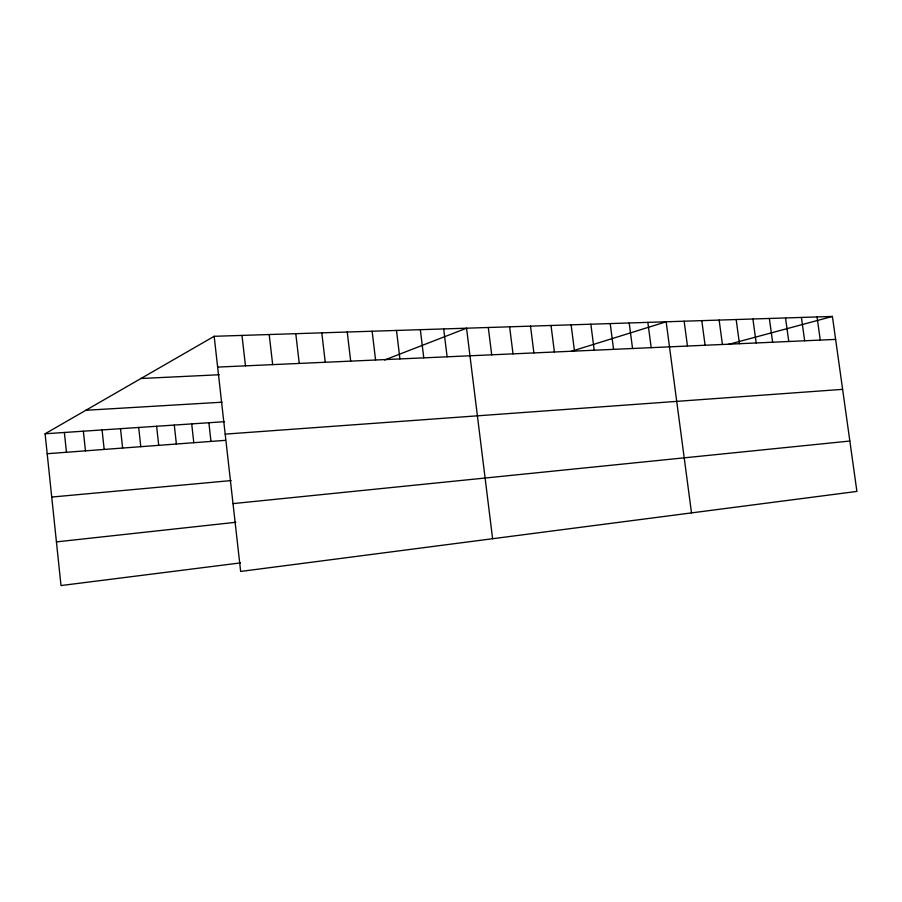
<?xml version="1.0" encoding="UTF-8"?>
<svg xmlns="http://www.w3.org/2000/svg" width="902" height="902" viewBox="0 0 902 902"><rect width="100%" height="100%" fill="white"/><g stroke="black" fill="none" stroke-linecap="round" stroke-linejoin="round"><path stroke-width="1.35" d="M240.428 562.904L60.998 585.556L45.1 433.772L214.169 336.299L832.411 316.444L856.9 491.421L240.654 571.44L214.169 336.299M384.658 359.977L466.548 328.193L492.616 538.731M571.609 351.228L666.161 321.777L691.507 512.9M727.993 344.53L832.411 316.444M56.42 541.888L235.85 522.281M233.009 503.609L849.853 441.033M51.73 497.058L231.149 480.574M47.186 453.717L225.297 440.345M225.184 434.121L842.615 389.348M45.1 433.772L224.519 421.685M85.87 410.275L222.016 402.202M140.971 378.502L219.242 374.747M217.641 367.091L835.624 339.4M817.043 316.929L820.268 340.088M801.427 317.436L804.663 340.787M785.529 317.944L788.776 341.497M769.361 318.462L772.619 342.23M752.911 318.992L756.18 342.963M736.167 319.533L739.448 343.707M719.131 320.075L722.423 344.474M701.79 320.638L705.093 345.252M684.144 321.202L687.448 346.041M647.85 322.375L651.188 347.665M629.201 322.972L632.55 348.499M610.214 323.581L613.563 349.356M590.855 324.201L594.215 350.224M571.124 324.833L574.495 351.103M551.021 325.487L554.403 352.005M530.523 326.141L533.905 352.919M509.619 326.817L513.012 353.855M488.298 327.494L491.703 354.813M443.683 328.926L447.11 356.809M420.343 329.681L423.771 357.857M396.497 330.448L399.924 358.928M372.131 331.226L375.57 360.011M347.236 332.026L350.686 361.127M321.8 332.849L325.25 362.266M295.788 333.684L299.25 363.438M269.202 334.541L272.663 364.622M241.995 335.409L245.468 365.84M208.881 422.745L210.967 441.416M191.709 423.895L193.795 442.702M174.289 425.067L176.375 444.01M156.621 426.263L158.707 445.34M138.694 427.469L140.791 446.682M120.518 428.698L122.616 448.046M102.073 429.938L104.17 449.433M83.367 431.201L85.453 450.842M64.369 432.475L66.466 452.263"/></g></svg>
